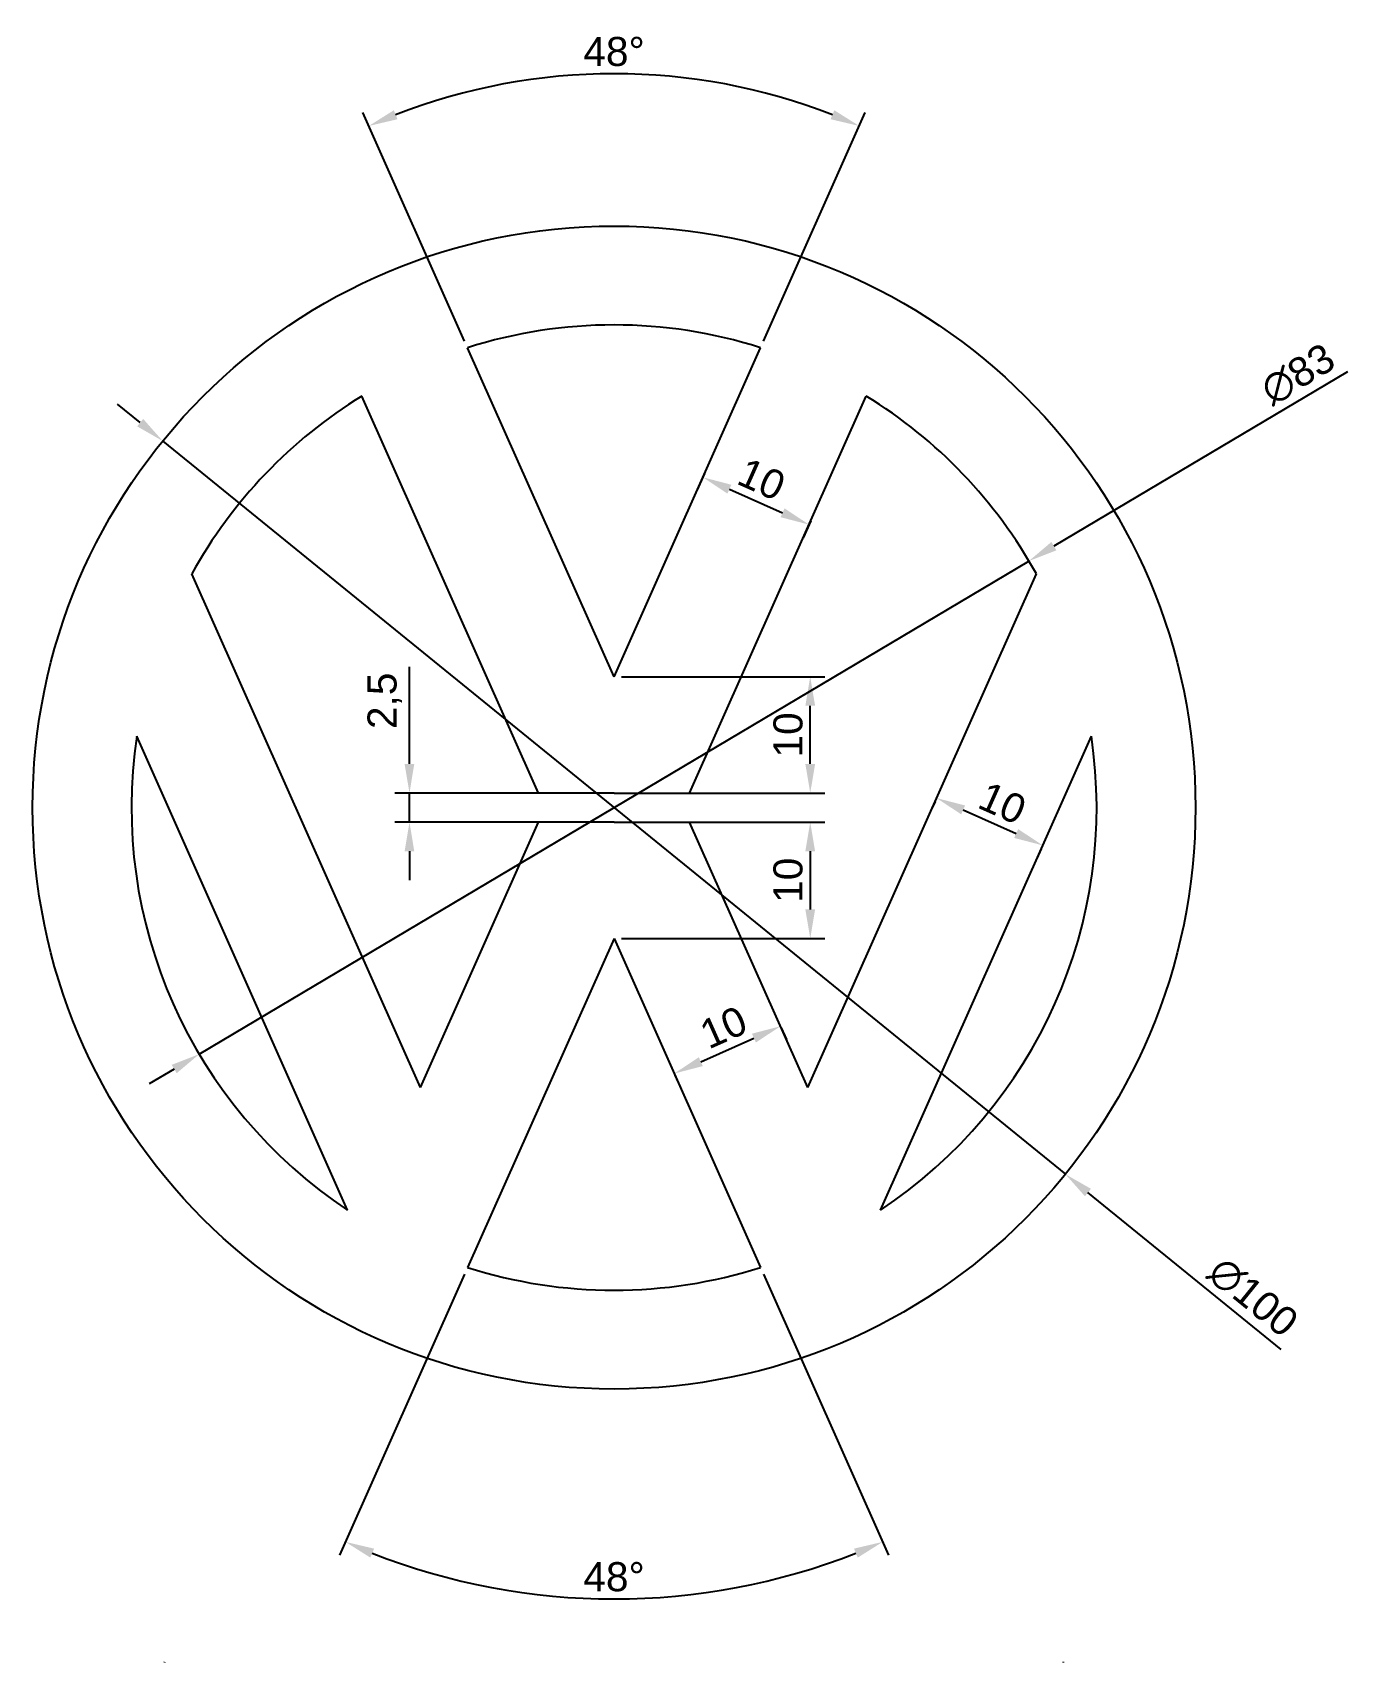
# Model space of a CAD drawing. Header units: millimetres. Extents: x 50 to 163, y 26 to 167.
import ezdxf

# ---------------------------------------------------------------- set-up
doc = ezdxf.new("R2010")
doc.units = ezdxf.units.MM
doc.layers.add('koty', color=3, linetype='Continuous')
doc.layers.add('obvod', color=7, linetype='Continuous')
doc.styles.get("Standard").update_dxf_attribs({"font": 'arial.ttf'})
doc.dimstyles.new('ISO-25', dxfattribs={"dimtxt": 2.5, "dimasz": 2.5, "dimexe": 1.25, "dimexo": 0.625, "dimtad": 1, "dimtxsty": 'Standard', "dimcen": 2.5, "dimadec": 0, "dimazin": 0, "dimtfac": 1, "dimtmove": 0, "dimatfit": 3, "dimfxl": 1, "dimarcsym": 0})

# ---------------------------------------------------------------- blocks, each defined once
blk = doc.blocks.new('*D6')
at = {"layer": 'Defpoints', "color": 0, "transparency": 16777216}
for p in [(61.19, 131.52), (138.81, 68.48)]:
    blk.add_point(p, dxfattribs=at)
at = {"layer": 'koty', "color": 0, "lineweight": -2, "transparency": 16777216}
for p, q in [((59.25, 133.1), (57.31, 134.68)), ((61.19, 131.52), (138.81, 68.48)), ((157.38, 53.39), (140.75, 66.9))]:
    blk.add_line(p, q, dxfattribs=at)
at = {"layer": 'koty', "color": 0, "transparency": 16777216}
for points in [[(59.51, 133.42), (58.99, 132.78), (61.19, 131.52)], [(141.01, 67.22), (140.49, 66.58), (138.81, 68.48)]]:
    blk.add_solid(points, dxfattribs=at)
at = {"layer": 'koty', "color": 0, "transparency": 16777216, "insert": (154.94, 57.91), "char_height": 2.5, "attachment_point": 5, "rotation": 320.9133}
blk.add_mtext('∅100', dxfattribs=at)
blk = doc.blocks.new('*D7')
at = {"layer": 'Defpoints', "color": 0, "transparency": 16777216}
for p in [(135.67, 121.2), (64.33, 78.8)]:
    blk.add_point(p, dxfattribs=at)
at = {"layer": 'koty', "color": 0, "lineweight": -2, "transparency": 16777216}
for p, q in [((163.06, 137.48), (137.82, 122.48)), ((64.33, 78.8), (135.67, 121.2)), ((62.18, 77.52), (60.03, 76.24))]:
    blk.add_line(p, q, dxfattribs=at)
at = {"layer": 'koty', "color": 0, "transparency": 16777216}
for points in [[(137.61, 122.84), (138.04, 122.12), (135.67, 121.2)], [(61.96, 77.88), (62.39, 77.16), (64.33, 78.8)]]:
    blk.add_solid(points, dxfattribs=at)
at = {"layer": 'koty', "color": 0, "transparency": 16777216, "insert": (158.81, 137.25), "char_height": 2.5, "attachment_point": 5, "rotation": 30.7278}
blk.add_mtext('∅83', dxfattribs=at)
blk = doc.blocks.new('*D8')
at = {"layer": 'Defpoints', "color": 0, "transparency": 16777216}
for p in [(82.41, 101.25), (100, 101.25), (100, 98.75)]:
    blk.add_point(p, dxfattribs=at)
at = {"layer": 'koty', "color": 0, "lineweight": -2, "transparency": 16777216}
for p, q in [((82.41, 103.75), (82.41, 112.11)), ((99.38, 101.25), (81.16, 101.25)), ((82.41, 98.75), (82.41, 101.25)), ((99.38, 98.75), (81.16, 98.75)), ((82.41, 96.25), (82.41, 93.75))]:
    blk.add_line(p, q, dxfattribs=at)
at = {"layer": 'koty', "color": 0, "transparency": 16777216}
for points in [[(81.99, 103.75), (82.82, 103.75), (82.41, 101.25)], [(81.99, 96.25), (82.82, 96.25), (82.41, 98.75)]]:
    blk.add_solid(points, dxfattribs=at)
at = {"layer": 'koty', "color": 0, "transparency": 16777216, "insert": (80.28, 109.18), "char_height": 2.5, "attachment_point": 5, "rotation": 90}
blk.add_mtext('2,5', dxfattribs=at)
blk = doc.blocks.new('*D9')
at = {"layer": 'Defpoints', "color": 0, "transparency": 16777216}
for p in [(100, 111.25), (116.87, 111.25), (100, 101.25)]:
    blk.add_point(p, dxfattribs=at)
at = {"layer": 'koty', "color": 0, "lineweight": -2, "transparency": 16777216}
for p, q in [((100.63, 111.25), (118.12, 111.25)), ((116.87, 103.75), (116.87, 108.75)), ((100.63, 101.25), (118.12, 101.25))]:
    blk.add_line(p, q, dxfattribs=at)
at = {"layer": 'koty', "color": 0, "transparency": 16777216}
for points in [[(116.45, 108.75), (117.29, 108.75), (116.87, 111.25)], [(116.45, 103.75), (117.29, 103.75), (116.87, 101.25)]]:
    blk.add_solid(points, dxfattribs=at)
at = {"layer": 'koty', "color": 0, "transparency": 16777216, "insert": (114.97, 106.25), "char_height": 2.5, "attachment_point": 5, "rotation": 90}
blk.add_mtext('10', dxfattribs=at)
blk = doc.blocks.new('*D10')
at = {"layer": 'Defpoints', "color": 0, "transparency": 16777216}
for p in [(100, 98.75), (100, 88.75), (116.87, 88.75)]:
    blk.add_point(p, dxfattribs=at)
at = {"layer": 'koty', "color": 0, "lineweight": -2, "transparency": 16777216}
for p, q in [((100.63, 98.75), (118.12, 98.75)), ((116.87, 96.25), (116.87, 91.25)), ((100.63, 88.75), (118.12, 88.75))]:
    blk.add_line(p, q, dxfattribs=at)
at = {"layer": 'koty', "color": 0, "transparency": 16777216}
for points in [[(116.45, 96.25), (117.29, 96.25), (116.87, 98.75)], [(116.45, 91.25), (117.29, 91.25), (116.87, 88.75)]]:
    blk.add_solid(points, dxfattribs=at)
at = {"layer": 'koty', "color": 0, "transparency": 16777216, "insert": (114.97, 93.75), "char_height": 2.5, "attachment_point": 5, "rotation": 90}
blk.add_mtext('10', dxfattribs=at)
blk = doc.blocks.new('*D11')
at = {"layer": 'Defpoints', "color": 0, "transparency": 16777216}
for p in [(107.22, 162.59), (87.4, 139.54), (112.6, 139.54), (100, 111.25), (100, 111.25)]:
    blk.add_point(p, dxfattribs=at)
at = {"layer": 'koty', "color": 0, "lineweight": -2, "transparency": 16777216}
for p, q in [((87.15, 140.11), (78.4, 159.76)), ((112.85, 140.11), (121.6, 159.76))]:
    blk.add_line(p, q, dxfattribs=at)
blk.add_arc((100, 111.25), 51.85, 68.763, 111.237, dxfattribs=at)
at = {"layer": 'koty', "color": 0, "transparency": 16777216}
for points in [[(81.38, 159.19), (81.06, 159.96), (78.91, 158.61)], [(118.94, 159.96), (118.62, 159.19), (121.09, 158.61)]]:
    blk.add_solid(points, dxfattribs=at)
at = {"layer": 'koty', "color": 0, "transparency": 16777216, "insert": (100, 165), "char_height": 2.5, "attachment_point": 5}
blk.add_mtext('48°', dxfattribs=at)
blk = doc.blocks.new('*D12')
at = {"layer": 'Defpoints', "color": 0, "transparency": 16777216}
for p in [(100, 88.75), (100, 88.75), (87.4, 60.46), (112.6, 60.46), (92.1, 32.51)]:
    blk.add_point(p, dxfattribs=at)
at = {"layer": 'koty', "color": 0, "lineweight": -2, "transparency": 16777216}
for p, q in [((87.15, 59.89), (76.39, 35.72)), ((112.85, 59.89), (123.61, 35.72))]:
    blk.add_line(p, q, dxfattribs=at)
blk.add_arc((100, 88.75), 56.8, 248.5221, 291.4779, dxfattribs=at)
at = {"layer": 'koty', "color": 0, "transparency": 16777216}
for points in [[(79.04, 35.51), (79.37, 36.28), (76.9, 36.86)], [(120.63, 36.28), (120.96, 35.51), (123.1, 36.86)]]:
    blk.add_solid(points, dxfattribs=at)
at = {"layer": 'koty', "color": 0, "transparency": 16777216, "insert": (100, 33.85), "char_height": 2.5, "attachment_point": 5}
blk.add_mtext('48°', dxfattribs=at)
blk = doc.blocks.new('*D13')
at = {"layer": 'Defpoints', "color": 0, "transparency": 16777216}
for p in [(127.85, 101.09), (136.87, 96.75), (136.99, 97.02)]:
    blk.add_point(p, dxfattribs=at)
at = {"layer": 'koty', "color": 0, "lineweight": -2, "transparency": 16777216}
for p, q in [((127.6, 100.52), (127.22, 99.68)), ((130.02, 99.8), (134.58, 97.77)), ((136.73, 96.45), (136.36, 95.61))]:
    blk.add_line(p, q, dxfattribs=at)
at = {"layer": 'koty', "color": 0, "transparency": 16777216}
for points in [[(130.19, 100.18), (129.85, 99.42), (127.73, 100.82)], [(134.75, 98.15), (134.41, 97.39), (136.87, 96.75)]]:
    blk.add_solid(points, dxfattribs=at)
at = {"layer": 'koty', "color": 0, "transparency": 16777216, "insert": (133.4, 100.38), "char_height": 2.5, "attachment_point": 5, "rotation": 336}
blk.add_mtext('10', dxfattribs=at)
blk = doc.blocks.new('*D14')
at = {"layer": 'Defpoints', "color": 0, "transparency": 16777216}
for p in [(114.12, 81.62), (114.31, 81.2), (104.99, 77.55)]:
    blk.add_point(p, dxfattribs=at)
at = {"layer": 'koty', "color": 0, "lineweight": -2, "transparency": 16777216}
for p, q in [((107.46, 78.15), (112.03, 80.18)), ((114.38, 81.05), (114.82, 80.05)), ((105.24, 76.98), (105.68, 75.99))]:
    blk.add_line(p, q, dxfattribs=at)
at = {"layer": 'koty', "color": 0, "transparency": 16777216}
for points in [[(111.86, 80.56), (112.2, 79.8), (114.31, 81.2)], [(107.29, 78.53), (107.63, 77.77), (105.17, 77.13)]]:
    blk.add_solid(points, dxfattribs=at)
at = {"layer": 'koty', "color": 0, "transparency": 16777216, "insert": (109.41, 81.1), "char_height": 2.5, "attachment_point": 5, "rotation": 24}
blk.add_mtext('10', dxfattribs=at)
blk = doc.blocks.new('*D15')
at = {"layer": 'Defpoints', "color": 0, "transparency": 16777216}
for p in [(108.03, 129.29), (117.17, 125.23), (116.77, 124.33)]:
    blk.add_point(p, dxfattribs=at)
at = {"layer": 'koty', "color": 0, "lineweight": -2, "transparency": 16777216}
for p, q in [((107.78, 128.72), (107.13, 127.26)), ((109.92, 127.38), (114.49, 125.35)), ((116.91, 124.66), (116.26, 123.19))]:
    blk.add_line(p, q, dxfattribs=at)
at = {"layer": 'koty', "color": 0, "transparency": 16777216}
for points in [[(110.09, 127.76), (109.75, 127), (107.64, 128.4)], [(114.66, 125.73), (114.32, 124.97), (116.77, 124.33)]]:
    blk.add_solid(points, dxfattribs=at)
at = {"layer": 'koty', "color": 0, "transparency": 16777216, "insert": (112.69, 128.23), "char_height": 2.5, "attachment_point": 5, "rotation": 336}
blk.add_mtext('10', dxfattribs=at)

msp = doc.modelspace()

# ---------------------------------------------------------------- linework, layer by layer
at = {"layer": 'obvod'}
for p, q in [((100, 111.25), (87.404, 139.542)), ((100, 111.25), (112.596, 139.542)), ((93.506, 101.25), (78.31, 135.381)), ((106.494, 101.25), (121.69, 135.381)), ((83.347, 75.933), (63.687, 120.091)), ((116.653, 75.933), (136.313, 120.091)), ((77.093, 65.395), (58.956, 106.132)), ((122.907, 65.395), (141.044, 106.132)), ((100, 101.25), (93.506, 101.25)), ((100, 101.25), (106.494, 101.25)), ((83.347, 75.933), (93.506, 98.75)), ((100, 98.75), (93.506, 98.75)), ((100, 98.75), (106.494, 98.75)), ((116.653, 75.933), (106.494, 98.75)), ((100, 88.75), (87.404, 60.458)), ((100, 88.75), (112.596, 60.458)), ((61.337, 26.497), (61.358, 26.544)), ((138.663, 26.497), (138.642, 26.544))]:
    msp.add_line(p, q, dxfattribs=at)
msp.add_circle((100, 100), 50, dxfattribs=at)
for start, end in [(72.3303, 107.6697), (121.51027, 151.04592), (28.95408, 58.48973), (171.50292, 236.49708), (303.50292, 8.49708), (252.3303, 287.6697)]:
    msp.add_arc((100, 100), 41.5, start, end, dxfattribs=at)

# ---------------------------------------------------------------- dimensions: what is measured, and where the dimension line sits
at = {"layer": 'koty'}
for base, line1, line2, picture, middle in [((107.216, 162.593), ((100, 111.25), (112.596, 139.542)), ((100, 111.25), (87.404, 139.542)), '*D11', (100, 164.999)), ((92.095, 32.505), ((100, 88.75), (87.404, 60.458)), ((100, 88.75), (112.596, 60.458)), '*D12', (100, 33.854))]:
    dim = msp.add_angular_dim_2l(base=base, line1=line1, line2=line2, dimstyle='ISO-25', dxfattribs=at)
    dim.commit()
    dim.dimension.update_dxf_attribs({"geometry": picture, "text_midpoint": middle})
for p1, p2, picture, middle in [((64.326, 78.795), (135.674, 121.205), '*D7', (159.817, 135.556)), ((61.19, 131.525), (138.81, 68.475), '*D6', (153.695, 56.384))]:
    dim = msp.add_diameter_dim_2p(p1=p1, p2=p2, dimstyle='ISO-25', dxfattribs=at)
    dim.commit()
    dim.dimension.update_dxf_attribs({"geometry": picture, "text_midpoint": middle, "dimtype": 163})
for base, p1, p2, angle, picture, middle in [((116.771, 124.333), (108.034, 129.294), (117.169, 125.227), 336, '*D15', (111.916, 126.495)), ((136.868, 96.752), (127.853, 101.089), (136.988, 97.022), 336, '*D13', (132.622, 98.642)), ((114.309, 81.196), (104.986, 77.552), (114.121, 81.619), 24, '*D14', (110.184, 79.359))]:
    dim = msp.add_linear_dim(base=base, p1=p1, p2=p2, angle=angle, dimstyle='ISO-25', dxfattribs=at)
    dim.commit()
    dim.dimension.update_dxf_attribs({"geometry": picture, "text_midpoint": middle, "dimtype": 161})
for base, p1, p2, picture, middle in [((82.406, 101.25), (100, 98.75), (100, 101.25), '*D8', (80.279, 109.181)), ((116.869, 111.25), (100, 101.25), (100, 111.25), '*D9', (114.968, 106.25)), ((116.869, 88.75), (100, 98.75), (100, 88.75), '*D10', (114.968, 93.75))]:
    dim = msp.add_linear_dim(base=base, p1=p1, p2=p2, angle=90, dimstyle='ISO-25', dxfattribs=at)
    dim.commit()
    dim.dimension.update_dxf_attribs({"geometry": picture, "text_midpoint": middle})

doc.saveas('drawing.dxf')
